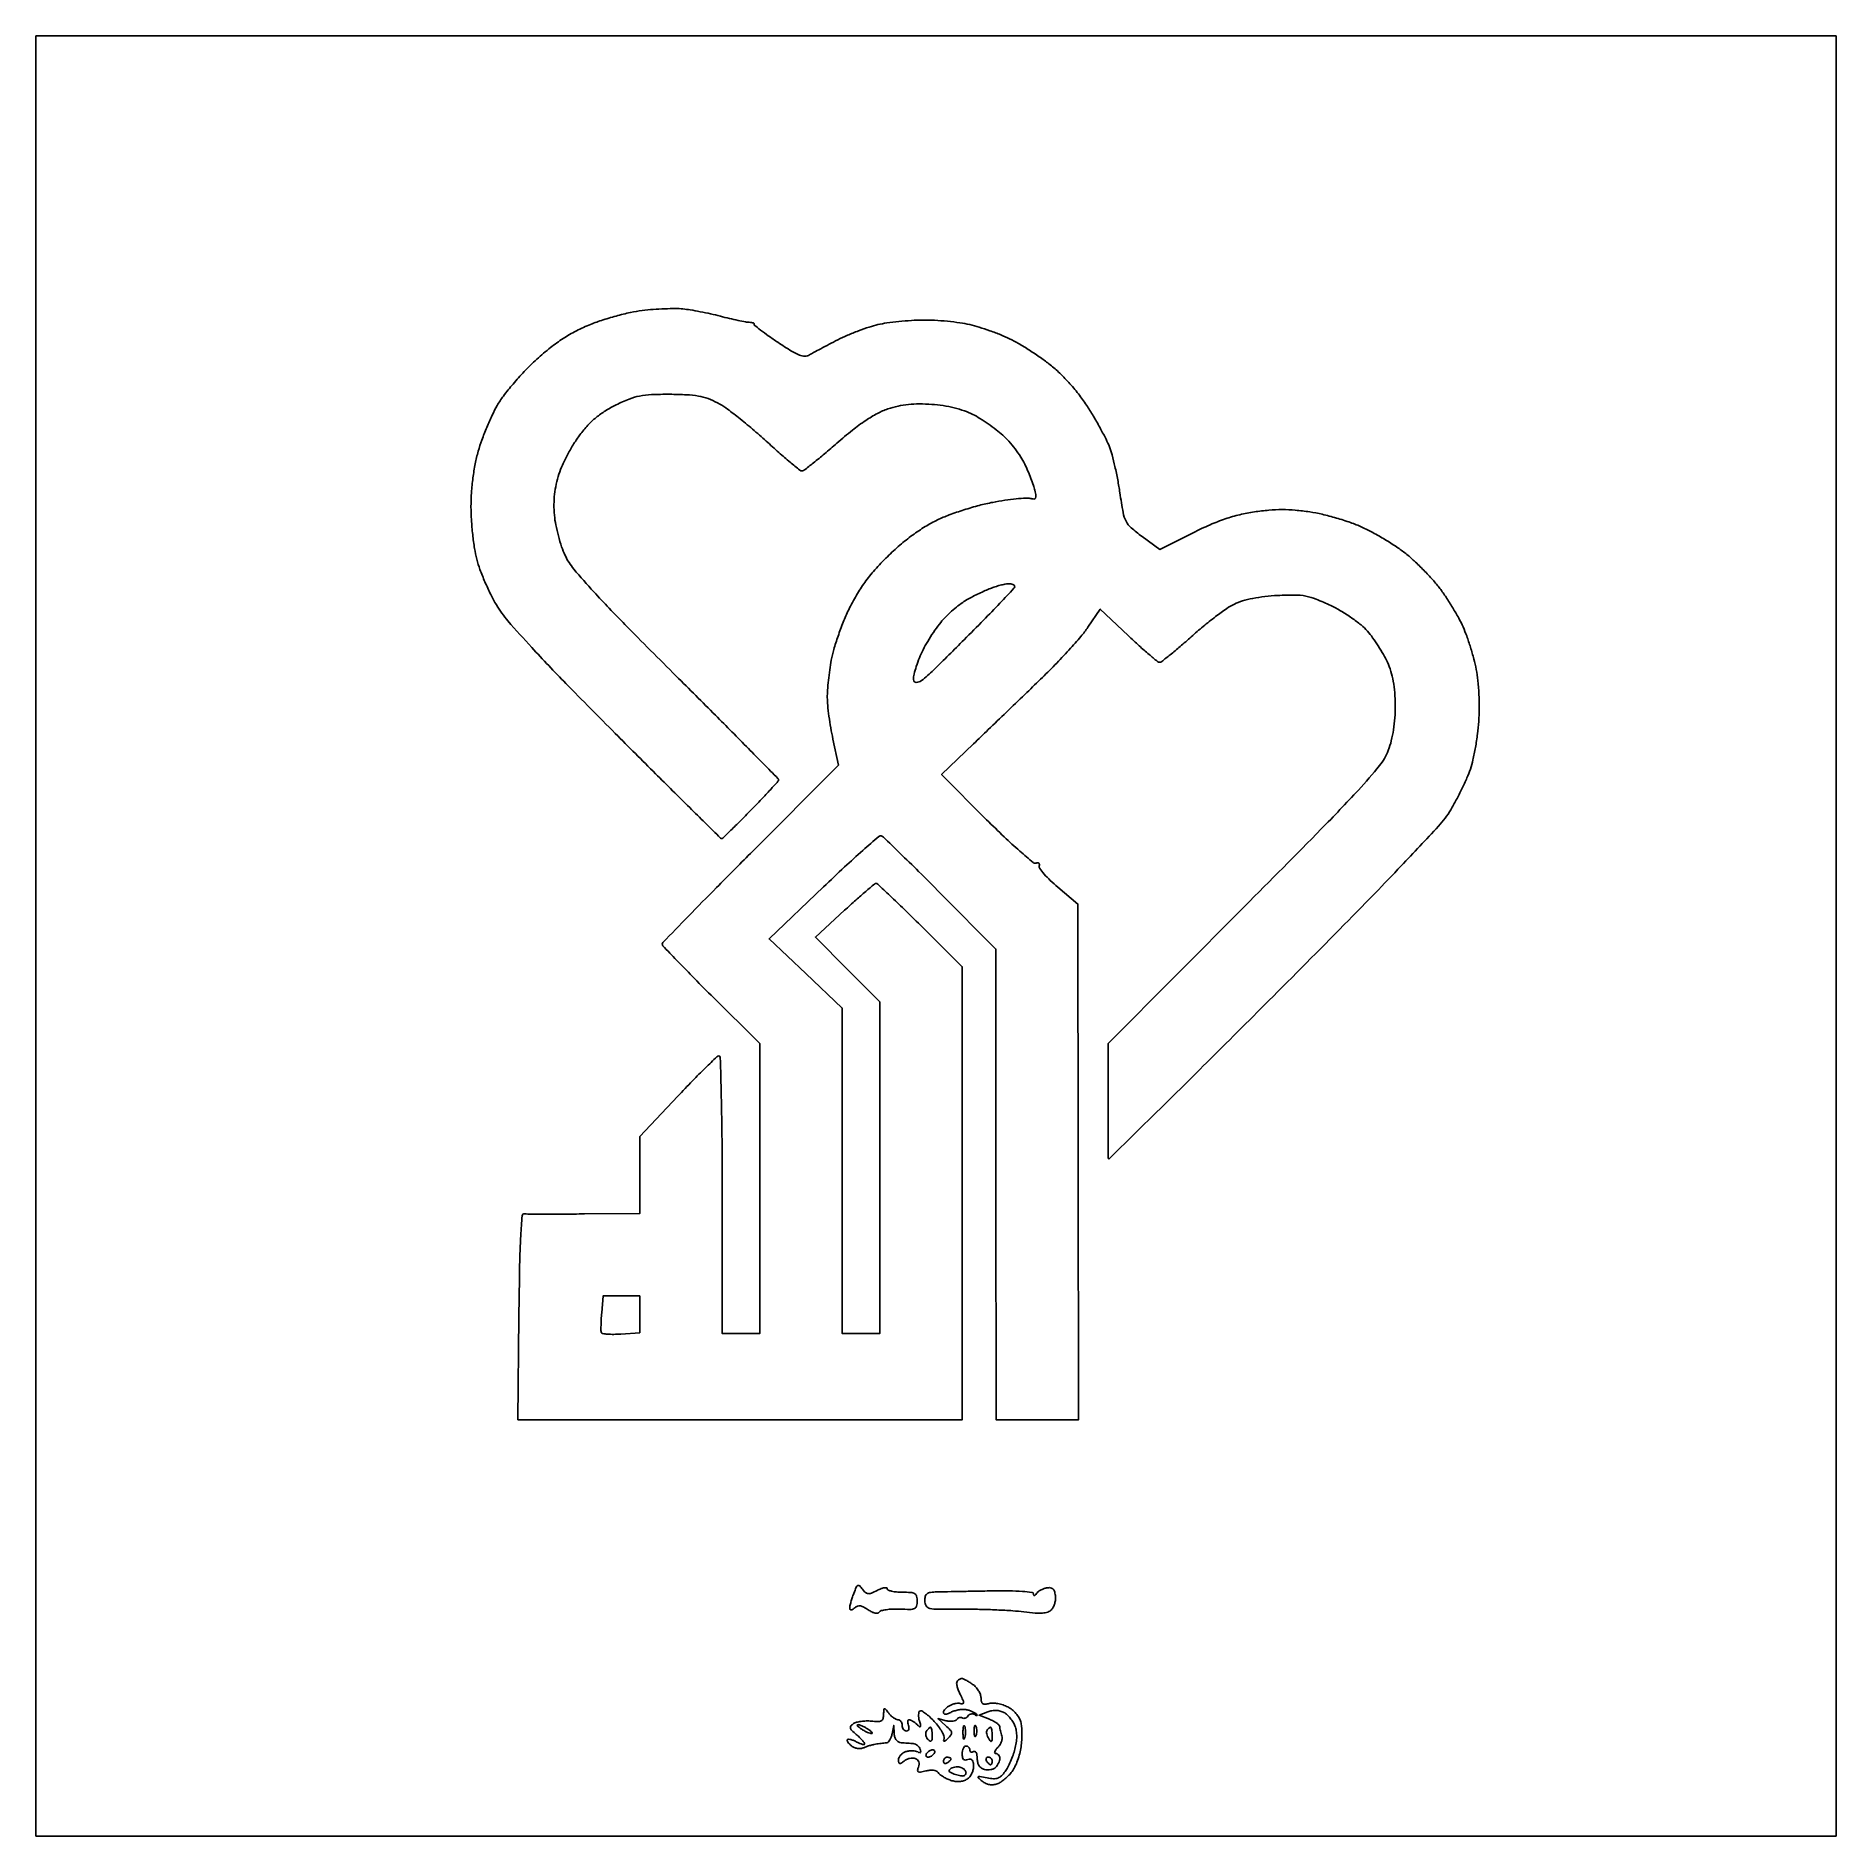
# Model space of a CAD drawing. Extents: x 0 to 40.6, y 0 to 40.6.
import ezdxf

# ---------------------------------------------------------------- set-up
doc = ezdxf.new("R2010")
doc.units = 0
doc.header["$MEASUREMENT"] = 0

msp = doc.modelspace()

# ---------------------------------------------------------------- linework, layer by layer
msp.add_lwpolyline([(20.304, 40.608), (0, 40.608), (0, 20.304), (0, 0), (20.304, 0), (40.608, 0), (40.608, 20.304), (40.608, 40.608)], close=True)
for points in [[(14.5935, 34.45087, -0.016521), (14.758582, 34.429009, -0.006726), (14.981602, 34.388854, -0.006646), (15.220377, 34.339236, -0.008423), (15.4395, 34.286767, 0.005057), (15.6444, 34.236243, 0.005875), (15.840299, 34.192458, 0.005265), (16.006745, 34.159131, 0.034642), (16.091121, 34.149143, -0.022307), (16.144194, 34.144184, -0.050669), (16.183293, 34.134656, -0.110428), (16.202621, 34.122531, -0.415732), (16.202654, 34.109654, 0.446648), (16.203896, 34.086982, 0.004487), (16.345756, 33.975291, 0.010538), (16.520993, 33.845657, 0.006212), (16.735433, 33.697871, 0.008532), (17.0433, 33.498826, 0.045104), (17.222572, 33.408501, 0.09241), (17.347961, 33.384089, 0.142234), (17.45364, 33.413859, -0.013661), (17.541649, 33.465406, -0.002659), (17.703339, 33.553152, -0.002823), (17.893037, 33.653419, -0.002608), (18.088914, 33.754246, -0.016005), (18.304395, 33.855203, -0.011131), (18.553592, 33.955858, -0.01124), (18.797309, 34.041833, -0.022689), (18.993474, 34.096396, -0.021393), (19.197094, 34.134109, -0.009768), (19.46563, 34.166714, -0.009652), (19.750289, 34.190104, -0.013113), (20.0079, 34.1995, -0.015859), (20.268597, 34.193898, -0.010969), (20.562823, 34.171749, -0.011073), (20.844922, 34.137957, -0.02221), (21.0654, 34.096521, -0.017336), (21.274987, 34.039675, -0.010197), (21.521491, 33.958009, -0.010193), (21.764811, 33.866229, -0.017116), (21.964649, 33.778109, -0.020293), (22.165148, 33.671135, -0.0099), (22.412299, 33.519436, -0.009803), (22.663519, 33.351266, -0.013985), (22.879191, 33.191534, -0.026379), (23.097406, 33.000842, -0.017724), (23.326633, 32.761789, -0.017505), (23.542693, 32.502109, -0.022583), (23.721372, 32.248516, -0.009349), (23.869636, 32.006662, -0.008116), (24.016112, 31.747853, -0.008191), (24.141086, 31.509202, -0.023638), (24.21698, 31.338683, -0.027818), (24.275397, 31.159933, -0.009255), (24.341366, 30.892368, -0.009181), (24.403637, 30.592669, -0.010328), (24.452223, 30.302401, 0.008864), (24.525575, 29.856153, 0.072461), (24.591409, 29.660974, 0.09618), (24.704415, 29.515894, 0.021014), (24.952743, 29.317025), (25.35204, 29.023914), (26.10627, 29.402201, -0.013589), (26.487911, 29.580805, -0.02046), (26.830392, 29.713491, -0.022484), (27.156056, 29.808459, -0.023051), (27.48625, 29.872884, -0.015825), (27.812438, 29.910545, -0.020887), (28.111413, 29.92297, -0.020916), (28.410043, 29.910402, -0.015942), (28.735178, 29.872593, -0.021205), (29.014029, 29.818949, -0.012951), (29.338134, 29.7333, -0.012973), (29.655401, 29.6316, -0.02239), (29.912694, 29.528558, -0.018058), (30.15669, 29.407121, -0.011432), (30.432366, 29.248992, -0.01148), (30.696381, 29.081028, -0.020718), (30.903359, 28.929801, -0.019401), (31.09451, 28.765094, -0.011647), (31.308926, 28.555798, -0.011655), (31.512808, 28.337331, -0.01987), (31.671302, 28.144447, -0.015849), (31.812338, 27.945382, -0.010485), (31.962091, 27.708495, -0.010556), (32.098065, 27.471923, -0.020099), (32.195546, 27.275345, -0.019521), (32.276809, 27.072552, -0.01048), (32.36191, 26.81672, -0.010421), (32.437897, 26.551795, -0.016059), (32.491395, 26.319517, -0.023309), (32.528918, 26.067229, -0.013153), (32.552021, 25.758671, -0.012917), (32.55929, 25.437103, -0.016894), (32.548408, 25.143272, -0.014695), (32.520216, 24.862836, -0.011319), (32.473582, 24.558843, -0.011478), (32.416997, 24.276524, -0.026645), (32.358575, 24.0687, -0.020462), (32.282539, 23.871632, -0.009858), (32.169956, 23.625418, -0.009757), (32.042301, 23.372925, -0.013789), (31.918151, 23.153653, -0.050477), (31.638413, 22.780774, -0.004077), (30.799617, 21.885176, -0.004346), (29.614238, 20.661506, -0.001568), (27.908475, 18.941814, -0.000893), (26.484335, 17.520108, -0.001509), (25.284957, 16.334227, -0.000122), (24.212207, 15.280447, -0.641143), (24.191173, 15.288461, -0.015907), (24.189407, 15.339303, -0.000155), (24.18845, 15.706504, -0.000513), (24.187914, 16.129262, -0.000333), (24.188121, 16.618288), (24.189497, 17.881677), (27.269111, 20.975188, 0.00125), (28.995519, 22.718079, 0.008451), (29.833367, 23.597411, 0.015186), (30.310403, 24.14797, 0.080989), (30.508113, 24.4917, 0.02982), (30.575907, 24.710299, 0.022084), (30.625433, 24.958514, 0.020798), (30.655416, 25.227055, 0.018697), (30.664433, 25.5069, 0.017518), (30.652732, 25.797743, 0.026274), (30.62036, 26.049703, 0.029245), (30.565574, 26.274761, 0.032392), (30.486295, 26.484098, 0.022717), (30.399406, 26.654218, 0.013707), (30.281997, 26.847862, 0.013718), (30.154519, 27.034237, 0.023305), (30.036658, 27.181809, 0.041976), (29.892801, 27.32029, 0.01835), (29.68112, 27.479799, 0.018008), (29.442656, 27.633675, 0.022942), (29.211876, 27.757116, 0.015343), (28.879241, 27.903514, 0.048589), (28.646146, 27.972266, 0.046716), (28.399338, 27.996122, 0.013392), (28.014879, 27.986974, 0.01625), (27.721317, 27.962532, 0.020228), (27.450857, 27.91999, 0.022381), (27.2166, 27.86236, 0.041801), (27.034586, 27.791862, 0.038561), (26.864765, 27.692322, 0.010329), (26.611295, 27.508324, 0.010404), (26.3311, 27.286622, 0.010577), (26.061935, 27.054643, -0.005447), (25.811568, 26.834347, -0.008241), (25.588507, 26.64866, -0.003921), (25.396433, 26.496522, -0.167041), (25.347777, 26.4798, -0.173734), (25.299494, 26.497099, -0.003967), (25.10929, 26.65601, -0.008407), (24.888699, 26.849775, -0.005538), (24.641255, 27.079663), (24.009756, 27.679526), (23.732613, 27.270013, -0.028192), (23.574428, 27.062505, -0.00786), (23.303882, 26.756157, -0.007905), (22.986278, 26.418596, -0.008227), (22.662285, 26.095775, -0.000065), (22.306344, 25.752696, -0.000041), (21.890862, 25.352396, -0.000041), (21.482407, 24.958996, -0.000076), (21.15, 24.638991), (20.4309, 23.946932), (21.445818, 22.928123, 0.006483), (21.842205, 22.540402, 0.010295), (22.192485, 22.220055, 0.004534), (22.494507, 21.959861, 0.27366), (22.56246, 21.948348, -0.085071), (22.598988, 21.955626, -0.189814), (22.62518, 21.946118, -0.19716), (22.637227, 21.921684, -0.091711), (22.633129, 21.885942, 0.238412), (22.643255, 21.827307, 0.019508), (22.743818, 21.702468, 0.022839), (22.882826, 21.557029, 0.015446), (23.053552, 21.4038), (23.505029, 21.0231), (23.511915, 15.20685), (23.5188, 9.3906), (22.5882, 9.3906), (21.6576, 9.3906), (21.656774, 14.69925), (21.655948, 20.0079), (20.399845, 21.272876, 0.001908), (19.912912, 21.759521, 0.002999), (19.490538, 22.17344, 0.000784), (19.119535, 22.531553, 0.113836), (19.068221, 22.562274, 0.263095), (19.016126, 22.551618, 0.001746), (18.654541, 22.234617, 0.006206), (18.241717, 21.860918, 0.003851), (17.766, 21.412552), (16.5393, 20.238408), (17.36415, 19.457573), (18.189, 18.676738), (18.189, 15.006569), (18.189, 11.3364), (18.612, 11.3364), (19.035, 11.3364), (19.035, 15.078276), (19.035, 18.820153), (18.309455, 19.549075), (17.58391, 20.277997), (18.240712, 20.883198, -0.003845), (18.496376, 21.115168, -0.005995), (18.720504, 21.310622, -0.002096), (18.915599, 21.475276, -0.175982), (18.951731, 21.4884, -0.189709), (18.988221, 21.474038, -0.001042), (19.267653, 21.21267, -0.004284), (19.584854, 20.909574, -0.002683), (19.951074, 20.549743), (20.8962, 19.611087), (20.8962, 14.500843), (20.8962, 9.3906), (15.88365, 9.390546), (10.8711, 9.390491), (10.894875, 11.720151, -0.001987), (10.911274, 12.876622, -0.009143), (10.935696, 13.546517, -0.006886), (10.966237, 13.991684, -0.427269), (11.021775, 14.036682, 0.030408), (11.097517, 14.031688, 0.000685), (11.461163, 14.030354, 0.001541), (11.887111, 14.030687, 0.001042), (12.37275, 14.033576), (13.6206, 14.0436), (13.621232, 14.91075), (13.621864, 15.7779), (14.476798, 16.68735, -0.004095), (14.809915, 17.035945, -0.006416), (15.102636, 17.329649, -0.002234), (15.358027, 17.577183, -0.193696), (15.406765, 17.5968, -0.406495), (15.438146, 17.566238, -0.000614), (15.460143, 16.693341, -0.003835), (15.476532, 15.687766, -0.002157), (15.4818, 14.4666), (15.4818, 11.3364), (15.9048, 11.3364), (16.3278, 11.3364), (16.3278, 14.609227), (16.3278, 17.882054), (15.228, 18.972654, -0.002414), (14.806383, 19.3948, -0.003874), (14.451266, 19.759421, -0.000847), (14.143383, 20.081573, -0.192594), (14.1282, 20.119529, -0.194929), (14.143902, 20.158276, -0.000267), (14.712173, 20.743627, -0.002162), (15.353999, 21.398352, -0.001324), (16.116193, 22.165093), (18.104187, 24.154382), (17.978862, 24.746041, -0.00999), (17.930772, 24.997785, -0.008521), (17.88992, 25.264954, -0.008612), (17.861088, 25.509281, -0.023997), (17.852069, 25.681712, -0.019278), (17.857796, 25.84871, -0.008152), (17.877764, 26.07213, -0.008052), (17.90686, 26.310336, -0.010424), (17.941605, 26.527712, -0.026376), (17.997671, 26.764942, -0.01201), (18.09456, 27.068626, -0.011855), (18.212241, 27.384559, -0.01596), (18.33451, 27.6642, -0.021018), (18.507473, 27.991508, -0.025433), (18.697535, 28.282223, -0.024251), (18.923841, 28.563009, -0.016452), (19.206772, 28.860831, -0.016906), (19.488417, 29.120239, -0.019403), (19.774663, 29.347819, -0.020608), (20.059733, 29.539394, -0.026308), (20.337814, 29.69055, -0.022209), (20.601803, 29.802436, -0.012039), (20.935181, 29.917517, -0.011972), (21.280751, 30.018525, -0.018504), (21.584065, 30.087443, -0.009249), (21.858207, 30.133914, -0.011469), (22.11492, 30.166559, -0.009878), (22.330269, 30.184647, -0.080125), (22.428515, 30.175199, 0.049753), (22.511206, 30.162164, 0.281794), (22.548838, 30.182353, 0.171519), (22.559003, 30.235407, 0.019108), (22.535547, 30.358275, 0.026435), (22.503596, 30.469509, 0.009457), (22.446754, 30.624517, 0.009352), (22.377886, 30.792488, 0.010923), (22.306083, 30.949198, 0.031105), (22.215256, 31.110183, 0.018096), (22.087752, 31.291817, 0.018046), (21.946284, 31.465216, 0.028924), (21.812246, 31.601184, 0.019895), (21.664829, 31.724079, 0.012214), (21.482177, 31.857453, 0.012241), (21.294685, 31.980777, 0.021308), (21.132662, 32.072412, 0.036163), (20.946064, 32.151263, 0.021928), (20.715841, 32.218381, 0.020834), (20.463622, 32.269025, 0.021211), (20.209567, 32.298134, 0.0183), (19.930296, 32.307932, 0.025482), (19.680551, 32.294813, 0.027303), (19.447679, 32.257705, 0.027024), (19.219421, 32.195356, 0.04285), (18.983611, 32.093892, 0.024819), (18.719023, 31.934713, 0.020399), (18.418064, 31.714346, 0.0114), (18.069547, 31.423398, -0.004583), (17.788654, 31.182331, -0.007025), (17.540497, 30.979168, -0.00293), (17.325955, 30.810546, -0.166581), (17.278836, 30.7944, -0.173093), (17.231923, 30.811142, -0.002801), (17.0127, 30.992511, -0.006953), (16.759627, 31.210338, -0.004513), (16.47289, 31.46882, 0.009382), (16.165136, 31.740862, 0.009439), (15.84801, 32.000601, 0.009294), (15.563317, 32.216479, 0.03703), (15.377345, 32.332083, 0.035175), (15.161045, 32.426562, 0.041247), (14.944747, 32.483882, 0.031561), (14.679158, 32.514158, 0.01125), (14.2974, 32.524813, 0.011554), (13.886989, 32.517548, 0.038125), (13.618445, 32.485978, 0.044849), (13.38146, 32.417095, 0.020989), (13.088746, 32.288309, 0.026032), (12.845777, 32.152879, 0.032769), (12.637096, 32.001978, 0.03276), (12.449872, 31.825068, 0.025993), (12.271361, 31.611509, 0.02299), (12.135177, 31.41172, 0.015305), (11.997038, 31.171411, 0.015423), (11.877096, 30.929485, 0.028924), (11.797852, 30.726133, 0.024385), (11.735516, 30.496432, 0.026833), (11.698201, 30.268952, 0.026615), (11.685271, 30.037123, 0.023236), (11.69595, 29.794387, 0.026288), (11.726978, 29.57888, 0.016249), (11.784856, 29.329505, 0.016286), (11.858291, 29.086191, 0.028006), (11.937134, 28.889754, 0.06487), (12.134384, 28.580138, 0.011869), (12.583285, 28.068868, 0.008553), (13.287548, 27.329927, 0.002239), (14.44267, 26.169152, -0.000932), (15.32764, 25.284487, -0.001531), (16.072787, 24.53222, -0.000134), (16.737829, 23.856337, -0.196743), (16.7508, 23.824649, -0.185351), (16.739089, 23.794143, -0.001594), (16.567697, 23.605027, -0.005292), (16.366406, 23.388973, -0.003354), (16.127472, 23.141248, -0.002689), (15.885935, 22.896806, -0.004299), (15.676717, 22.690909, -0.001034), (15.4923, 22.513252, -0.193529), (15.468298, 22.5036, -0.197158), (15.443368, 22.513828, -0.000078), (14.748182, 23.199903, -0.00117), (13.976655, 23.965131, -0.00071), (13.067176, 24.873993, -0.002563), (11.95508, 25.99998, -0.006964), (11.182526, 26.812585, -0.008561), (10.648277, 27.410663, -0.043848), (10.388277, 27.771543, -0.019463), (10.258636, 28.010115, -0.013053), (10.128438, 28.291964, -0.013157), (10.016496, 28.571968, -0.025181), (9.944127, 28.802924, -0.024308), (9.893993, 29.04441, -0.01159), (9.851942, 29.358913, -0.011458), (9.823105, 29.690223, -0.015978), (9.8136, 29.987594, -0.017187), (9.824598, 30.307456, -0.015272), (9.857598, 30.638745, -0.015628), (9.909408, 30.957602, -0.021556), (9.977066, 31.239649, -0.017259), (10.058747, 31.491987, -0.011143), (10.169799, 31.77843, -0.011203), (10.291034, 32.053937, -0.020687), (10.403631, 32.271109, -0.032452), (10.545703, 32.485813, -0.01352), (10.763302, 32.756843, -0.01331), (11.0127, 33.035449, -0.016784), (11.258584, 33.278925, -0.01588), (11.569945, 33.549352, -0.024276), (11.857869, 33.76143, -0.025886), (12.150405, 33.934625, -0.022082), (12.474979, 34.086888, -0.019169), (12.756186, 34.1915, -0.012732), (13.085787, 34.290701, -0.012825), (13.411176, 34.370756, -0.024302), (13.67731, 34.415617, -0.010855), (13.92333, 34.439479, -0.009131), (14.184779, 34.454325, -0.00924), (14.424026, 34.459105, -0.025034)], [(21.93255, 28.249964, 0.039822), (21.858453, 28.2408, 0.013783), (21.753436, 28.216187, 0.013594), (21.638729, 28.182585, 0.015378), (21.5307, 28.144017, 0.01093), (21.415204, 28.095795, 0.00613), (21.2769, 28.032427, 0.006114), (21.138686, 27.964957, 0.009913), (21.0231, 27.903872, 0.029647), (20.90673, 27.830055, 0.013853), (20.76481, 27.721661, 0.013671), (20.621789, 27.5994, 0.018624), (20.500215, 27.481068, 0.027677), (20.381544, 27.341973, 0.013792), (20.246323, 27.153922, 0.013647), (20.11661, 26.950894, 0.019528), (20.013765, 26.763614, 0.019529), (19.930563, 26.579325, 0.018443), (19.860251, 26.385594, 0.018767), (19.810826, 26.20957, 0.05912), (19.7964, 26.087989, 0.403774), (19.856501, 26.025699, 0.177544), (19.976055, 26.064742, 0.027238), (20.247396, 26.303466, 0.002092), (20.9385, 26.9874, 0.002652), (21.376322, 27.428981, 0.004239), (21.745108, 27.811332, 0.001016), (22.063375, 28.148321, 0.190972), (22.0806, 28.191775, 0.218318), (22.069497, 28.215991, 0.08433), (22.03711, 28.235526, 0.062852), (21.989238, 28.247696, 0.041739)], [(13.206119, 12.1824), (12.791637, 12.1824), (12.761477, 11.803177, 0.006474), (12.7515, 11.653197, 0.008541), (12.746516, 11.516278, 0.006467), (12.745787, 11.402069, 0.078758), (12.752899, 11.359027, 0.280777), (12.781432, 11.334877, 0.018758), (12.892416, 11.321783, 0.022637), (13.033848, 11.31688, 0.014643), (13.197542, 11.323415), (13.6206, 11.35273), (13.6206, 11.767565), (13.6206, 12.1824)], [(18.645605, 5.566815, 0.049907), (18.712313, 5.492777, 0.166274), (18.771556, 5.467157, 0.119459), (18.846304, 5.479156, 0.020411), (18.977685, 5.540648, -0.026345), (19.064608, 5.580083, -0.05187), (19.137661, 5.600268, -0.088115), (19.186608, 5.599786, -0.360834), (19.2042, 5.578583, 0.303644), (19.224848, 5.547718, 0.04018), (19.303605, 5.522377, 0.035582), (19.412905, 5.504756, 0.022181), (19.5426, 5.499, -0.016391), (19.73549, 5.492675, -0.117355), (19.823987, 5.465377, -0.198938), (19.867232, 5.40792, -0.063198), (19.881, 5.299432, -0.067203), (19.865965, 5.188077, -0.223068), (19.819164, 5.133335, -0.106949), (19.720745, 5.112213, -0.010735), (19.47915, 5.117808, 0.019843), (19.321289, 5.118588, 0.026969), (19.17941, 5.105976, 0.026161), (19.067068, 5.083799, 0.188965), (19.023057, 5.05233, -0.201435), (18.986996, 5.027833, -0.102111), (18.931139, 5.028076, -0.067654), (18.858799, 5.053908, -0.033246), (18.775022, 5.104645, 0.031661), (18.676807, 5.164552, 0.086184), (18.599568, 5.189504, 0.117392), (18.533145, 5.183296, 0.091711), (18.469716, 5.147832, -0.027521), (18.418707, 5.110036, -0.13962), (18.385299, 5.099511, -0.297614), (18.365639, 5.111585, -0.110827), (18.3582, 5.144734, -0.055962), (18.36372, 5.193895, -0.011775), (18.384908, 5.277868, -0.012202), (18.414315, 5.374604, -0.011293), (18.44912, 5.472343, -0.012226), (18.506183, 5.611505, -0.179136), (18.542399, 5.648996, -0.322261), (18.581921, 5.641995, -0.034598)], [(22.99677, 5.426114, -0.056245), (22.998812, 5.339542, -0.045407), (22.982192, 5.247968, -0.047028), (22.950656, 5.165259, -0.081966), (22.908005, 5.105748, -0.111205), (22.824644, 5.053031, -0.065472), (22.708856, 5.028153, -0.040849), (22.541794, 5.028282, -0.012166), (22.287935, 5.055486, 0.015971), (22.035347, 5.080611, 0.005881), (21.677659, 5.100463, 0.005822), (21.286249, 5.113007, 0.006963), (20.91735, 5.115394, -0.003206), (20.352788, 5.114804, -0.052237), (20.164684, 5.135531, -0.201395), (20.082078, 5.193463, -0.141361), (20.0502, 5.303964, -0.061779), (20.062768, 5.40529, -0.174), (20.101979, 5.463683, -0.126182), (20.17896, 5.494774, -0.026391), (20.32515, 5.506502, -0.001915), (20.486009, 5.510274, -0.00031), (20.79891, 5.516219, -0.000342), (21.167305, 5.522738, -0.000301), (21.55185, 5.529048, -0.006648), (21.953967, 5.530058, -0.015883), (22.25216, 5.517363, -0.012093), (22.471111, 5.495727, -0.374421), (22.504895, 5.458096, 0.088634), (22.510064, 5.43149, 0.353155), (22.523469, 5.423759, 0.177187), (22.543362, 5.434796, 0.034706), (22.568345, 5.468063, -0.083544), (22.604213, 5.50723, -0.038623), (22.661945, 5.545505, -0.036854), (22.730366, 5.577262, -0.042219), (22.7997, 5.596936, -0.068736), (22.881687, 5.601437, -0.159267), (22.937826, 5.577815, -0.136073), (22.974668, 5.522328, -0.044955)], [(20.882369, 3.5532, -0.10642), (20.916584, 3.545834, -0.015686), (20.980529, 3.514514, -0.0171), (21.054731, 3.471928, -0.01395), (21.131176, 3.421503, -0.055326), (21.203108, 3.358216, -0.046954), (21.263968, 3.2773, -0.049169), (21.305524, 3.191877, -0.088861), (21.3192, 3.115536, 0.050782), (21.327846, 3.030624, 0.192415), (21.356677, 2.986919, 0.176129), (21.409658, 2.972893, 0.041496), (21.501362, 2.988902, -0.073707), (21.588294, 2.998383, -0.03511), (21.7004, 2.986148, -0.033839), (21.818016, 2.956547, -0.040783), (21.923137, 2.912631, -0.053561), (22.018816, 2.849359, -0.041458), (22.108219, 2.761943, -0.042609), (22.178658, 2.66505, -0.074521), (22.216728, 2.573651, -0.041407), (22.234282, 2.467005, -0.016794), (22.241175, 2.319792, -0.016482), (22.238019, 2.160128, -0.020156), (22.22415, 2.011464, -0.030897), (22.194844, 1.863174, -0.023293), (22.145189, 1.704597, -0.023753), (22.084243, 1.559446, -0.049114), (22.020728, 1.454247, -0.033982), (21.947513, 1.36894, -0.02639), (21.857224, 1.286361, -0.027032), (21.764388, 1.218102, -0.056471), (21.684394, 1.177755, -0.061853), (21.596886, 1.157195, -0.070195), (21.510809, 1.160032, -0.068936), (21.427618, 1.18675, -0.056695), (21.348612, 1.236469, -0.010098), (21.256008, 1.313703, -0.494309), (21.257313, 1.334477, -0.193294), (21.290145, 1.341408, -0.003953), (21.459012, 1.310374, 0.034551), (21.601833, 1.293068, 0.098841), (21.700334, 1.307506, 0.108156), (21.780561, 1.357586, 0.046195), (21.862959, 1.454437, 0.034002), (21.92154, 1.551145, 0.015997), (21.984423, 1.683112, 0.015769), (22.041727, 1.826107, 0.021393), (22.083738, 1.958705, 0.029133), (22.114227, 2.104758, 0.035971), (22.124733, 2.243386, 0.039254), (22.11521, 2.370563, 0.052577), (22.08569, 2.482311, 0.046254), (22.042205, 2.571025, 0.034323), (21.979025, 2.660119, 0.035049), (21.907032, 2.73655, 0.06354), (21.83715, 2.786261, 0.060036), (21.754092, 2.818616, 0.053413), (21.662343, 2.831997, 0.051768), (21.567054, 2.82576, 0.049477), (21.473551, 2.800117), (21.2769, 2.724625), (21.50955, 2.633406, -0.027776), (21.598632, 2.592638, -0.037287), (21.673859, 2.545549, -0.041002), (21.727266, 2.499105, -0.195708), (21.7422, 2.462413, 0.0412), (21.745428, 2.4233, 0.015983), (21.756055, 2.369967, 0.015695), (21.771308, 2.312635, 0.018752), (21.789365, 2.259727, -0.114628), (21.797313, 2.202562, -0.061197), (21.782195, 2.13244, -0.056043), (21.747917, 2.060852, -0.056778), (21.698723, 1.999008, 0.031238), (21.651952, 1.945998, 0.082871), (21.628022, 1.901681, 0.208465), (21.630282, 1.873931, 0.276346), (21.651557, 1.8612, -0.120574), (21.686129, 1.85274, -0.100715), (21.715574, 1.828893, -0.091767), (21.73535, 1.793227, -0.080993), (21.7422, 1.75122, -0.067786), (21.735555, 1.702429, -0.039041), (21.715253, 1.6466, -0.038241), (21.685581, 1.592703, -0.051468), (21.650466, 1.549506, -0.093987), (21.603465, 1.51749, -0.054678), (21.538072, 1.497168, -0.052013), (21.465464, 1.490753, -0.060065), (21.396666, 1.500153, -0.089406), (21.328021, 1.531977, -0.095632), (21.276677, 1.585177, -0.08617), (21.245208, 1.65857, -0.058352), (21.2346, 1.74916, 0.03809), (21.22873, 1.826106, 0.087505), (21.210142, 1.880935, 0.169006), (21.182392, 1.905997, 0.242932), (21.15, 1.9035, -0.082592), (21.117674, 1.890259, -0.161196), (21.090251, 1.892891, -0.182303), (21.072023, 1.910779, -0.108972), (21.0654, 1.940807, 0.093332), (21.05896, 1.975007, 0.09642), (21.040549, 2.004082, 0.099167), (21.01308, 2.023542, 0.105053), (20.9808, 2.0304, 0.199288), (20.948477, 2.016984, 0.085412), (20.921051, 1.978039, 0.065407), (20.902422, 1.920378, 0.0455), (20.8962, 1.852149, 0.044649), (20.903226, 1.773628, 0.150258), (20.926629, 1.728317, 0.20361), (20.966267, 1.711837, 0.089917), (21.0231, 1.722594, -0.099817), (21.081254, 1.732423, -0.218381), (21.120816, 1.712745, -0.136694), (21.143564, 1.660051, -0.033969), (21.15, 1.565421, -0.068274), (21.138088, 1.478592, -0.059084), (21.103038, 1.393493, -0.060656), (21.050309, 1.321159, -0.082269), (20.986339, 1.271964, -0.061538), (20.902754, 1.239691, -0.055947), (20.811056, 1.227351, -0.052681), (20.713816, 1.235466, -0.043726), (20.613857, 1.26377, -0.02586), (20.529833, 1.300793, -0.025802), (20.450015, 1.346317, -0.026688), (20.384726, 1.393251, -0.08535), (20.349333, 1.433292, 0.16016), (20.311961, 1.464745, 0.064168), (20.246464, 1.481736, 0.053296), (20.163641, 1.483323, 0.039665), (20.073405, 1.468148, -0.016737), (19.954454, 1.442492, -0.167906), (19.904959, 1.450162, -0.320503), (19.888531, 1.482986, -0.052577), (19.907963, 1.55564, 0.073016), (19.921948, 1.61799, 0.108857), (19.914067, 1.673116, 0.117384), (19.884551, 1.716955, 0.094816), (19.836196, 1.746967, 0.090155), (19.778494, 1.75786, 0.056207), (19.709859, 1.75059, 0.054076), (19.641347, 1.727438, 0.06479), (19.583823, 1.691106, -0.020493), (19.516331, 1.639612, -0.208746), (19.48259, 1.632802, -0.31007), (19.463052, 1.65348, -0.038948), (19.458, 1.71824, -0.114247), (19.470569, 1.772529, -0.070999), (19.50748, 1.826857, -0.065298), (19.562048, 1.872992, -0.066123), (19.626443, 1.90326, -0.043338), (19.698012, 1.919317, -0.039277), (19.773703, 1.923528, -0.041521), (19.842282, 1.916236, -0.091414), (19.891218, 1.897185, 0.061964), (19.928582, 1.880058, 0.282339), (19.950794, 1.885595, 0.232329), (19.958789, 1.909757, 0.04667), (19.948142, 1.955174, 0.079672), (19.924157, 2.000961, 0.062087), (19.885173, 2.041523, 0.062567), (19.837792, 2.070981, 0.08428), (19.789117, 2.084091, 0.002691), (19.732747, 2.089154, 0.001332), (19.661148, 2.095003, 0.001322), (19.586857, 2.100676, 0.001936), (19.52145, 2.105241, -0.106055), (19.46006, 2.122704, -0.102651), (19.410402, 2.163944, -0.090274), (19.376774, 2.226521, -0.063233), (19.361879, 2.30535), (19.350358, 2.4957), (19.313695, 2.30535, -0.036373), (19.29387, 2.231714, -0.046422), (19.264679, 2.167809, -0.053832), (19.231122, 2.12167, -0.177032), (19.198316, 2.104425, -0.001633), (19.158113, 2.099158, -0.000544), (19.099233, 2.091704, -0.000542), (19.034004, 2.08359, -0.000618), (18.97155, 2.075968, 0.024693), (18.904098, 2.064419, 0.013734), (18.823184, 2.044067, 0.013672), (18.742232, 2.018917, 0.021477), (18.674373, 1.992479, -0.073712), (18.605308, 1.973565, -0.066441), (18.531141, 1.974495, -0.066028), (18.459384, 1.994903, -0.071062), (18.397378, 2.032991, -0.029866), (18.351068, 2.076345, -0.048478), (18.31797, 2.118836, -0.064324), (18.30133, 2.154514, -0.280351), (18.30661, 2.17621, -0.230011), (18.331685, 2.18489, -0.035859), (18.384642, 2.174672, -0.033775), (18.449865, 2.152344, -0.023518), (18.520154, 2.118878, 0.022073), (18.587867, 2.086398, 0.042968), (18.644769, 2.067715, 0.067571), (18.683739, 2.063946, 0.402975), (18.6966, 2.077313, 0.166049), (18.68669, 2.106332, 0.017922), (18.640685, 2.161617, 0.020458), (18.579154, 2.224974, 0.015115), (18.50625, 2.290071, -0.017687), (18.404499, 2.38187, -0.137788), (18.37265, 2.436534, -0.248256), (18.383648, 2.482883, -0.065582), (18.4428, 2.534782, -0.082374), (18.510511, 2.565412, -0.030699), (18.61319, 2.586126, -0.029412), (18.730073, 2.595365, -0.031423), (18.84465, 2.590463, 0.021777), (18.994097, 2.58118, 0.128849), (19.069611, 2.599484, 0.201776), (19.108575, 2.647814, 0.066409), (19.122291, 2.740013, -0.009372), (19.126025, 2.850473, -0.325312), (19.141488, 2.869533, -0.295265), (19.16591, 2.861602, -0.008316), (19.237367, 2.77065, 0.037549), (19.287492, 2.714, 0.038672), (19.345064, 2.66609, 0.04167), (19.401308, 2.632873, 0.11302), (19.446177, 2.6226, -0.130683), (19.482948, 2.612822, -0.100649), (19.514276, 2.585323, -0.088423), (19.535346, 2.544187, -0.074385), (19.5426, 2.4957, 0.072144), (19.549634, 2.447207, 0.087143), (19.57011, 2.406077, 0.100435), (19.600538, 2.378581, 0.134459), (19.636251, 2.3688, 0.158089), (19.667885, 2.379058, 0.151946), (19.688088, 2.406077, 0.112257), (19.692911, 2.447148, 0.06502), (19.681206, 2.4957, -0.043448), (19.667243, 2.544338, -0.080346), (19.665916, 2.585323, -0.129407), (19.676834, 2.61224, -0.236269), (19.697535, 2.6226, -0.105971), (19.729921, 2.615658, -0.02966), (19.776074, 2.591536, -0.028504), (19.826306, 2.557324, -0.026545), (19.873589, 2.51685, 0.018298), (19.932526, 2.464691, 0.433058), (19.952299, 2.467266, 0.22369), (19.957413, 2.49477, 0.00914), (19.929367, 2.59433, -0.037679), (19.913187, 2.667534, -0.049221), (19.910182, 2.735996, -0.058302), (19.919578, 2.79041, -0.184494), (19.941641, 2.819293, -0.272683), (19.982253, 2.820152, -0.029271), (20.064777, 2.767281, -0.02955), (20.162691, 2.686895, -0.019346), (20.266005, 2.583628, -0.025003), (20.361658, 2.469357, -0.032555), (20.436624, 2.355398, -0.034166), (20.484421, 2.256063, -0.177302), (20.48617, 2.196209, 0.041011), (20.47451, 2.148517, 0.493178), (20.485719, 2.13669, 0.152073), (20.513706, 2.148719, 0.010898), (20.577489, 2.20575, 0.046603), (20.641696, 2.278033, 0.206641), (20.654132, 2.332216, 0.145487), (20.62447, 2.390484, 0.020102), (20.525892, 2.486218), (20.3463, 2.647122), (20.536566, 2.600503, 0.041736), (20.612933, 2.588425, 0.05115), (20.685108, 2.590502, 0.059641), (20.743012, 2.605295, 0.163421), (20.775061, 2.631922, -0.092307), (20.79902, 2.658284, -0.096106), (20.830541, 2.6738, -0.099359), (20.864689, 2.676116, -0.106204), (20.8962, 2.6649, 0.11907), (20.92816, 2.654431, 0.100657), (20.963552, 2.658738, 0.092249), (20.996966, 2.677242, 0.082063), (21.0231, 2.7072, -0.110195), (21.051347, 2.736152, -0.096539), (21.090578, 2.752083, -0.091566), (21.134754, 2.752552, -0.087301), (21.176996, 2.737316, 0.018041), (21.213013, 2.718371, 0.217916), (21.228274, 2.71808, 0.473181), (21.230952, 2.727508, 0.032765), (21.21127, 2.752217, 0.080027), (21.174182, 2.781777, 0.030199), (21.114359, 2.810884, 0.028977), (21.044229, 2.83526, 0.031295), (20.97352, 2.850628, 0.051956), (20.89568, 2.854337, 0.031231), (20.803757, 2.843381, 0.031029), (20.712701, 2.820797, 0.046594), (20.637301, 2.789071, -0.027013), (20.565545, 2.755519, -0.091184), (20.515031, 2.7452, -0.199802), (20.485502, 2.756815, -0.203131), (20.4732, 2.785847, -0.135412), (20.483644, 2.823703, -0.05153), (20.51669, 2.867963, -0.046202), (20.564605, 2.911202, -0.041717), (20.62125, 2.946592, -0.042988), (20.685587, 2.972971, -0.037671), (20.756392, 2.989391, -0.039534), (20.822929, 2.994294, -0.084993), (20.873406, 2.985366, 0.17604), (20.910994, 2.985512, 0.338103), (20.926286, 3.009563, 0.085061), (20.910505, 3.069992, 0.013356), (20.856586, 3.181082, -0.024797), (20.813436, 3.275419, -0.031824), (20.783802, 3.36612, -0.033209), (20.769489, 3.442278, -0.169842), (20.778623, 3.483684, -0.05684), (20.799565, 3.510275, -0.049981), (20.82682, 3.53278, -0.052784), (20.855954, 3.548128, -0.095137)], [(18.6966, 2.4534, 0.018363), (18.631671, 2.485139, 0.03505), (18.577102, 2.504927, 0.048507), (18.538616, 2.511965, 0.439016), (18.5274, 2.501653, 0.205392), (18.536595, 2.480212, 0.023718), (18.577102, 2.445179, 0.025446), (18.63179, 2.406568, 0.018122), (18.6966, 2.3688, 0.018363), (18.761529, 2.337061, 0.03505), (18.816097, 2.317273, 0.048507), (18.854584, 2.310235, 0.439016), (18.8658, 2.320547, 0.205392), (18.856605, 2.341988, 0.023718), (18.816097, 2.377021, 0.025446), (18.76141, 2.415632, 0.018122)], [(20.182093, 2.4534, 0.158891), (20.16403, 2.447511, 0.035867), (20.139047, 2.426383, 0.033717), (20.112443, 2.396637, 0.027183), (20.087944, 2.361429, 0.11056), (20.073321, 2.319199, 0.077894), (20.075456, 2.268818, 0.072722), (20.093537, 2.218191, 0.074436), (20.125251, 2.175309, 0.062607), (20.169796, 2.140713, 0.339454), (20.19825, 2.144121, 0.178281), (20.215418, 2.18019, 0.02285), (20.2194, 2.26728, 0.018873), (20.216706, 2.338622, 0.030595), (20.208441, 2.398727, 0.031559), (20.196635, 2.442944, 0.322196)], [(20.951692, 2.47616, 0.31318), (20.936565, 2.486056, 0.333666), (20.922856, 2.475155, 0.052471), (20.914195, 2.417878, 0.014395), (20.912693, 2.3265, 0.012823), (20.916128, 2.23613, 0.080377), (20.926363, 2.191216, 0.597527), (20.939909, 2.189732, 0.087174), (20.954827, 2.22236, 0.037336), (20.966663, 2.287299, 0.029507), (20.969994, 2.358649, 0.030339), (20.965099, 2.425574, 0.06278)], [(21.206029, 2.47455, 0.174857), (21.190185, 2.492264, 0.447206), (21.175893, 2.487108, 0.078554), (21.165997, 2.444216, 0.017491), (21.163358, 2.3688, 0.017491), (21.165997, 2.293384, 0.078554), (21.175893, 2.250492, 0.447206), (21.190185, 2.245336, 0.174857), (21.206029, 2.26305, 0.057986), (21.219255, 2.311273, 0.037979), (21.223631, 2.3688, 0.037979), (21.219255, 2.426327, 0.057986)], [(21.535693, 2.4534, 0.132684), (21.518468, 2.448747, 0.044834), (21.497092, 2.433575, 0.040854), (21.47539, 2.411736, 0.036773), (21.456675, 2.385911, 0.131214), (21.446229, 2.35124, 0.054724), (21.450048, 2.302156, 0.049042), (21.466042, 2.247561, 0.045296), (21.492687, 2.195561, 0.02886), (21.532772, 2.139619, 0.422266), (21.554572, 2.137602, 0.204688), (21.568639, 2.165986, 0.012382), (21.571705, 2.26305, 0.01845), (21.569508, 2.336015, 0.030006), (21.56166, 2.397485, 0.030594), (21.550172, 2.442826, 0.326259)], [(20.229386, 1.9458, 0.085235), (20.193158, 1.939579, 0.053414), (20.154278, 1.920949, 0.051777), (20.118773, 1.893562, 0.064269), (20.0925, 1.8612, 0.076764), (20.07881, 1.82885, 0.154201), (20.080424, 1.801451, 0.186277), (20.09677, 1.783304, 0.117858), (20.124814, 1.7766, 0.085235), (20.161042, 1.782821, 0.053414), (20.199922, 1.801451, 0.051777), (20.235427, 1.828838, 0.064269), (20.2617, 1.8612, 0.076764), (20.27539, 1.89355, 0.154201), (20.273776, 1.920949, 0.186277), (20.25743, 1.939096, 0.117858)], [(20.5578, 1.7766, 0.105053), (20.52552, 1.769742, 0.099167), (20.498051, 1.750282, 0.09642), (20.47964, 1.721207, 0.093332), (20.4732, 1.687007, 0.108972), (20.479823, 1.656979, 0.182303), (20.498051, 1.639091, 0.161196), (20.525474, 1.636459, 0.082592), (20.5578, 1.6497, 0.029505), (20.590183, 1.672457, 0.035638), (20.617549, 1.697586, 0.038439), (20.636855, 1.721465, 0.151918), (20.6424, 1.739293, 0.210953), (20.636101, 1.753559, 0.081139), (20.617549, 1.765641, 0.061769), (20.590189, 1.773864, 0.042167)], [(21.483407, 1.7766, 0.108972), (21.453379, 1.769977, 0.182303), (21.435491, 1.751749, 0.161196), (21.432859, 1.724326, 0.082592), (21.4461, 1.692, 0.029505), (21.468857, 1.659617, 0.035638), (21.493986, 1.632251, 0.038439), (21.517865, 1.612945, 0.151918), (21.535693, 1.6074, 0.210953), (21.549959, 1.613699, 0.081139), (21.562041, 1.632251, 0.061769), (21.570264, 1.659611, 0.042167), (21.573, 1.692, 0.105053), (21.566142, 1.72428, 0.099167), (21.546682, 1.751749, 0.09642), (21.517607, 1.77016, 0.093332)], [(20.867378, 1.548222, 0.069197), (20.81623, 1.560102, 0.047032), (20.75638, 1.559867, 0.046896), (20.697388, 1.54842, 0.06715), (20.648785, 1.526746, 0.055049), (20.605267, 1.492722, 0.279142), (20.597887, 1.464156, 0.199937), (20.620051, 1.437097, 0.03087), (20.684526, 1.407673, 0.016194), (20.744174, 1.386974, 0.014785), (20.806864, 1.369484, 0.014982), (20.863783, 1.357201, 0.045676), (20.903119, 1.3536, 0.096231), (20.932768, 1.35936, 0.097241), (20.957981, 1.375792, 0.098577), (20.974862, 1.40032, 0.101919), (20.9808, 1.429149, 0.127297), (20.972489, 1.461264, 0.063744), (20.947482, 1.49529, 0.057018), (20.910757, 1.52596, 0.053919)]]:
    msp.add_lwpolyline(points, format="xyb", close=True)

doc.saveas('drawing.dxf')
